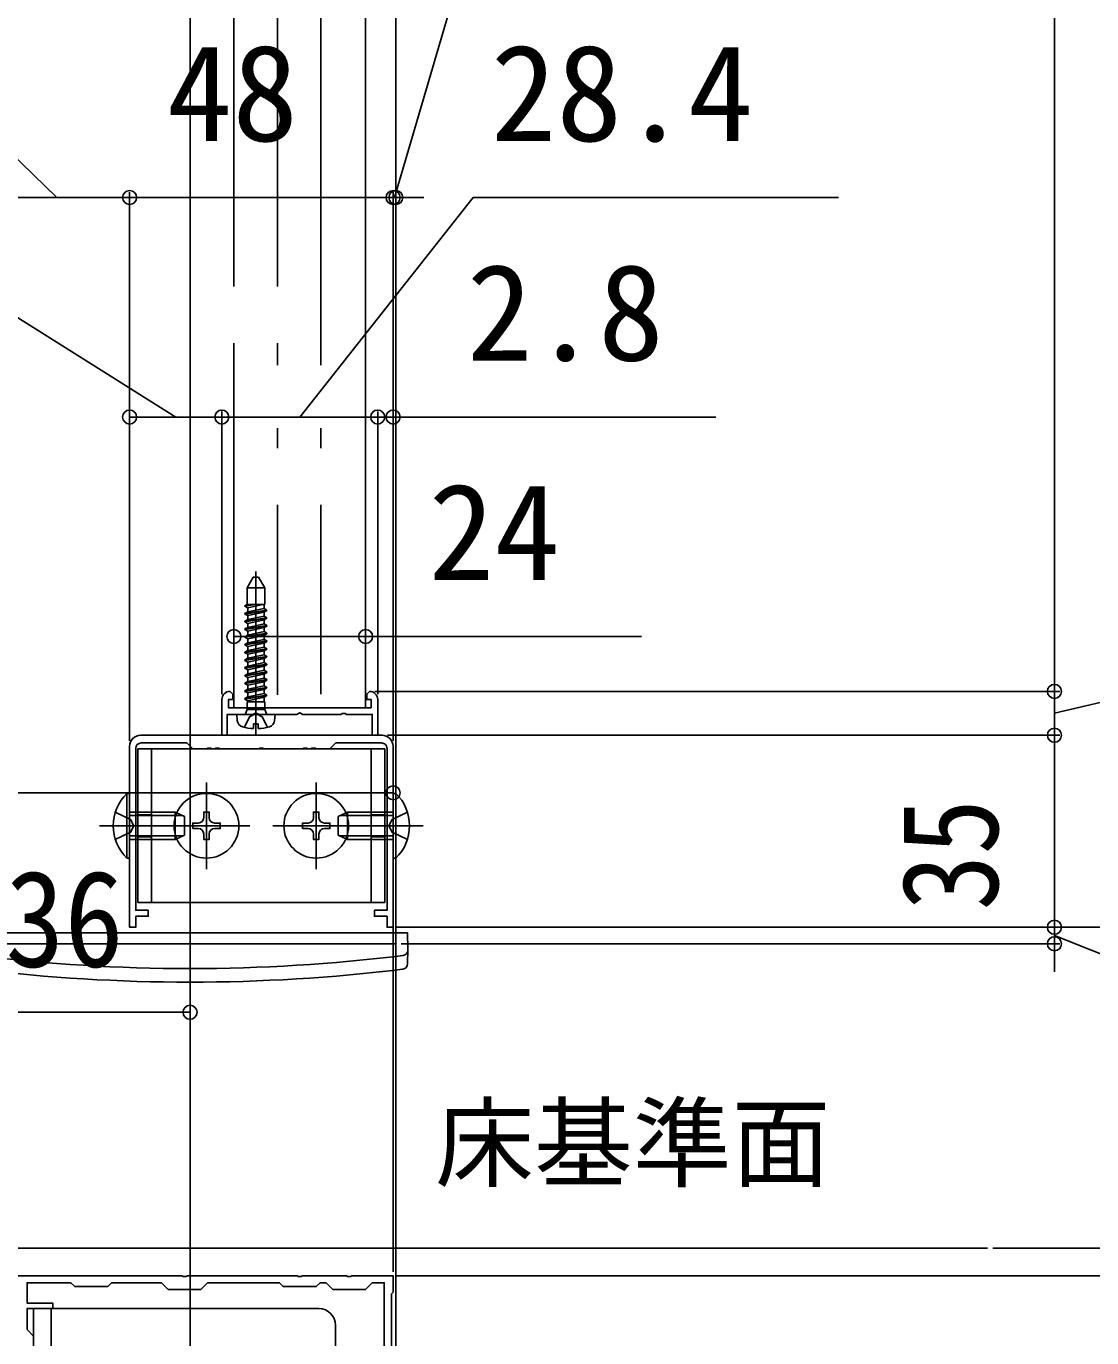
# Model space of a CAD drawing. Units: millimetres, scale not verified. Extents: x -1050 to 1050, y -1565 to 1555.
# Drawn here: x 593.7 to 787.9, y 461.1 to 700.1 of the extents above; entities that cross this region are included whole.
import ezdxf
from ezdxf.enums import TextEntityAlignment as Align

# ---------------------------------------------------------------- set-up
doc = ezdxf.new("R2010")
doc.units = ezdxf.units.MM
doc.header["$LTSCALE"] = 8
for name, color, linetype in [('0-1_USER1', 3, 'Continuous'), ('0-2_YKK_11', 7, 'Continuous'), ('0-4_YKK_12', 2, 'Continuous'), ('0-5_YKK_13', 4, 'Continuous'), ('0-6_YKK_D', 6, 'Continuous')]:
    doc.layers.add(name, color=color, linetype=linetype)
doc.styles.add('ＭＳ ゴシック', font='')
doc.styles.get('ＭＳ ゴシック').set_extended_font_data('MS Gothic')

msp = doc.modelspace()

# ---------------------------------------------------------------- linework, layer by layer
at = {"layer": '0-2_YKK_11'}
msp.add_line((614.589, 570.902), (658.589, 570.902), dxfattribs=at)
for points in [[(630.889, 578.902), (631.389, 578.402), (631.389, 577.402), (630.589, 577.402), (630.589, 575.902), (643.589, 575.902)], [(643.589, 575.902), (656.589, 575.902), (656.589, 577.402), (655.789, 577.402), (655.789, 578.402), (656.289, 578.902)], [(657.789, 577.402), (657.789, 570.902), (656.789, 570.902), (656.789, 574.702), (652.109, 574.702), (651.849, 574.852), (651.329, 574.852), (651.069, 574.702), (644.109, 574.702), (643.849, 574.852), (643.589, 575.002), (643.329, 574.852), (643.069, 574.702), (636.109, 574.702), (635.849, 574.852), (635.329, 574.852), (635.069, 574.702), (630.389, 574.702), (630.389, 570.902), (629.389, 570.902), (629.389, 577.402)], [(658.489, 569.502), (650.189, 569.502), (649.089, 568.402), (646.547, 568.402), (646.364, 568.522), (645.814, 568.522), (645.63, 568.402), (645.047, 568.402), (644.864, 568.522), (644.314, 568.522), (644.13, 568.402), (637.047, 568.402), (636.864, 568.522), (636.314, 568.522), (636.13, 568.402), (629.047, 568.402), (628.864, 568.522), (628.314, 568.522), (628.13, 568.402), (627.547, 568.402), (627.364, 568.522), (626.814, 568.522), (626.63, 568.402), (624.089, 568.402), (622.989, 569.502), (614.689, 569.502)], [(613.689, 568.502), (613.689, 539.002), (615.989, 539.002), (615.989, 537.902), (613.689, 537.902), (613.689, 535.902), (612.589, 535.902), (612.589, 568.902)], [(660.589, 568.902), (660.589, 535.902), (659.489, 535.902), (659.489, 537.902), (657.189, 537.902), (657.189, 539.002), (659.489, 539.002), (659.489, 568.502)], [(588.589, 472.402), (622.13, 472.402), (622.314, 472.282), (622.864, 472.282), (623.047, 472.402), (643.13, 472.402), (643.314, 472.282), (643.864, 472.282), (644.047, 472.402), (652.13, 472.402), (652.314, 472.282), (652.864, 472.282), (653.047, 472.402), (660.589, 472.402), (660.589, 469.402), (660.289, 469.102)], [(658.989, 334.545), (658.989, 471.102), (656.789, 471.102), (655.589, 469.902), (649.589, 469.902), (648.389, 471.102), (647.289, 471.102), (646.589, 470.402), (640.589, 470.402), (639.889, 471.102), (626.789, 471.102), (625.589, 469.902), (619.589, 469.902), (618.389, 471.102), (609.289, 471.102), (608.589, 470.402), (602.589, 470.402), (601.889, 471.102), (593.889, 471.102), (593.889, 467.402), (598.589, 467.402), (598.589, 466.402), (593.889, 466.402), (593.889, 462.602), (595.089, 461.402), (595.089, 455.402)], [(660.289, 469.102), (660.289, 335.702), (660.589, 335.402), (660.589, 327.402), (659.089, 327.402), (659.089, 332.302), (658.72, 332.456), (653.589, 327.402), (628.089, 327.402), (628.089, 328.402)]]:
    msp.add_lwpolyline(points, dxfattribs=at)
for centre, radius, start, end in [((630.889, 577.402), 1.5, 89.99978, 179.99976), ((656.289, 577.402), 1.5, 0.00001, 89.99999), ((614.589, 568.902), 2, 90.00002, 180), ((614.689, 568.502), 1, 90.00002, 180), ((658.489, 568.502), 1, 359.99998, 90.00002), ((658.589, 568.902), 2, 359.99998, 90.00002)]:
    msp.add_arc(centre, radius, start, end, dxfattribs=at)
at = {"layer": '0-4_YKK_12'}
for p, q in [((623.589, 1108.902), (623.589, 162.402)), ((661.089, 1089.902), (661.089, 177.402)), ((631.589, 652.689), (631.589, 1011.902)), ((655.589, 575.902), (655.589, 1011.902)), ((639.553, 652.689), (639.553, 1009.535)), ((647.424, 638.325), (647.424, 1009.402)), ((631.589, 575.902), (631.589, 642.384)), ((639.553, 638.325), (639.553, 642.384)), ((639.553, 623.232), (639.553, 626.853)), ((647.424, 623.232), (647.424, 626.853)), ((639.553, 578.269), (639.553, 612.898)), ((647.424, 578.403), (647.424, 612.898)), ((631.589, 575.902), (655.589, 575.902)), ((661.089, 532.902), (586.089, 532.902)), ((768.878, 477.402), (-413.911, 477.402))]:
    msp.add_line(p, q, dxfattribs=at)
at = {"layer": '0-5_YKK_13'}
for p, q in [((635.595, 571.119), (635.595, 600.766)), ((635.095, 599.702), (633.979, 597.769)), ((633.979, 597.769), (637.211, 597.769)), ((633.979, 594.702), (633.979, 597.769)), ((636.095, 599.702), (635.095, 599.702)), ((636.095, 599.702), (637.211, 597.769)), ((637.211, 594.702), (637.211, 597.769)), ((633.595, 594.503), (633.94, 594.702)), ((633.595, 594.403), (635.483, 594.702)), ((633.595, 594.503), (634.852, 594.702)), ((633.595, 594.503), (633.595, 594.403)), ((633.595, 594.403), (634.095, 594.115)), ((633.595, 593.093), (637.595, 593.727)), ((633.595, 592.993), (637.595, 593.627)), ((633.595, 593.093), (634.095, 593.382)), ((633.595, 593.093), (633.595, 592.993)), ((633.595, 592.993), (634.095, 592.705)), ((633.94, 594.702), (637.211, 594.702)), ((634.095, 594.115), (636.878, 594.702)), ((634.095, 593.383), (634.095, 594.115)), ((634.095, 593.382), (637.095, 594.015)), ((634.095, 592.705), (637.095, 593.338)), ((637.095, 594.016), (637.095, 594.702)), ((637.595, 593.727), (637.095, 594.015)), ((637.595, 593.627), (637.095, 593.338)), ((637.095, 592.606), (637.095, 593.338)), ((637.595, 593.627), (637.595, 593.727)), ((633.595, 591.683), (637.595, 592.317)), ((633.595, 591.583), (637.595, 592.217)), ((633.595, 591.683), (634.095, 591.972)), ((633.595, 591.683), (633.595, 591.583)), ((633.595, 591.583), (634.095, 591.295)), ((633.595, 590.273), (637.595, 590.907)), ((633.595, 590.173), (637.595, 590.807)), ((633.595, 590.273), (634.095, 590.562)), ((634.095, 591.973), (634.095, 592.705)), ((634.095, 591.972), (637.095, 592.605)), ((634.095, 591.295), (637.095, 591.928)), ((634.095, 590.563), (634.095, 591.295)), ((634.095, 590.562), (637.095, 591.195)), ((634.095, 589.885), (637.095, 590.518)), ((637.595, 592.317), (637.095, 592.605)), ((637.595, 592.217), (637.095, 591.928)), ((637.095, 591.196), (637.095, 591.928)), ((637.595, 590.907), (637.095, 591.195)), ((637.595, 590.807), (637.095, 590.518)), ((637.095, 589.786), (637.095, 590.518)), ((637.595, 592.217), (637.595, 592.317)), ((637.595, 590.807), (637.595, 590.907)), ((633.595, 590.273), (633.595, 590.173)), ((633.595, 590.173), (634.095, 589.885)), ((633.595, 588.863), (637.595, 589.497)), ((633.595, 588.763), (637.595, 589.397)), ((633.595, 588.863), (634.095, 589.152)), ((633.595, 588.863), (633.595, 588.763)), ((633.595, 588.763), (634.095, 588.475)), ((633.595, 587.453), (637.595, 588.087)), ((634.095, 589.153), (634.095, 589.885)), ((634.095, 589.152), (637.095, 589.785)), ((634.095, 588.475), (637.095, 589.108)), ((634.095, 587.743), (634.095, 588.475)), ((634.095, 587.742), (637.095, 588.375)), ((637.595, 589.497), (637.095, 589.785)), ((637.595, 589.397), (637.095, 589.108)), ((637.095, 588.376), (637.095, 589.108)), ((637.595, 588.087), (637.095, 588.375)), ((637.595, 589.397), (637.595, 589.497)), ((637.595, 587.987), (637.595, 588.087)), ((633.595, 587.353), (637.595, 587.987)), ((633.595, 587.453), (634.095, 587.742)), ((633.595, 587.453), (633.595, 587.353)), ((633.595, 587.353), (634.095, 587.065)), ((633.595, 586.043), (637.595, 586.677)), ((633.595, 585.943), (637.595, 586.577)), ((633.595, 586.043), (634.095, 586.332)), ((633.595, 586.043), (633.595, 585.943)), ((633.595, 585.943), (634.095, 585.655)), ((634.095, 587.065), (637.095, 587.698)), ((634.095, 586.333), (634.095, 587.065)), ((634.095, 586.332), (637.095, 586.965)), ((634.095, 585.655), (637.095, 586.288)), ((634.095, 584.923), (634.095, 585.655)), ((637.595, 587.987), (637.095, 587.698)), ((637.095, 586.966), (637.095, 587.698)), ((637.595, 586.677), (637.095, 586.965)), ((637.595, 586.577), (637.095, 586.288)), ((637.095, 585.556), (637.095, 586.288)), ((637.595, 586.577), (637.595, 586.677)), ((633.595, 584.633), (637.595, 585.267)), ((633.595, 584.533), (637.595, 585.167)), ((633.595, 584.633), (634.095, 584.922)), ((633.595, 584.633), (633.595, 584.533)), ((633.595, 584.533), (634.095, 584.245)), ((633.595, 583.223), (637.595, 583.857)), ((633.595, 583.123), (637.595, 583.757)), ((633.595, 583.223), (634.095, 583.512)), ((634.095, 584.922), (637.095, 585.555)), ((634.095, 584.245), (637.095, 584.878)), ((634.095, 583.513), (634.095, 584.245)), ((634.095, 583.512), (637.095, 584.145)), ((634.095, 582.835), (637.095, 583.468)), ((637.595, 585.267), (637.095, 585.555)), ((637.595, 585.167), (637.095, 584.878)), ((637.095, 584.146), (637.095, 584.878)), ((637.595, 583.857), (637.095, 584.145)), ((637.595, 583.757), (637.095, 583.468)), ((637.095, 582.736), (637.095, 583.468)), ((637.595, 585.167), (637.595, 585.267)), ((637.595, 583.757), (637.595, 583.857)), ((633.595, 583.223), (633.595, 583.123)), ((633.595, 583.123), (634.095, 582.835)), ((633.595, 581.813), (637.595, 582.447)), ((633.595, 581.713), (637.595, 582.347)), ((633.595, 581.813), (634.095, 582.102)), ((633.595, 581.813), (633.595, 581.713)), ((633.595, 581.713), (634.095, 581.425)), ((633.595, 580.403), (637.595, 581.037)), ((633.595, 580.303), (637.595, 580.937)), ((634.095, 582.103), (634.095, 582.835)), ((634.095, 582.102), (637.095, 582.735)), ((634.095, 581.425), (637.095, 582.058)), ((634.095, 580.693), (634.095, 581.425)), ((634.095, 580.692), (637.095, 581.325)), ((637.595, 582.447), (637.095, 582.735)), ((637.595, 582.347), (637.095, 582.058)), ((637.095, 581.326), (637.095, 582.058)), ((637.595, 581.037), (637.095, 581.325)), ((637.595, 580.937), (637.095, 580.648)), ((637.595, 582.347), (637.595, 582.447)), ((637.595, 580.937), (637.595, 581.037)), ((633.595, 580.403), (634.095, 580.692)), ((633.595, 580.403), (633.595, 580.303)), ((633.595, 580.303), (634.095, 580.015)), ((633.595, 578.993), (637.595, 579.627)), ((633.595, 578.893), (637.595, 579.527)), ((633.595, 578.993), (634.095, 579.282)), ((633.595, 578.993), (633.595, 578.893)), ((633.595, 578.893), (634.095, 578.605)), ((634.095, 580.015), (637.095, 580.648)), ((634.095, 579.283), (634.095, 580.015)), ((634.095, 579.282), (637.095, 579.915)), ((634.095, 578.605), (637.095, 579.238)), ((634.095, 577.873), (634.095, 578.605)), ((634.095, 577.872), (637.095, 578.505)), ((637.095, 579.916), (637.095, 580.648)), ((637.595, 579.627), (637.095, 579.915)), ((637.595, 579.527), (637.095, 579.238)), ((637.095, 578.506), (637.095, 579.238)), ((637.595, 578.217), (637.095, 578.505)), ((637.595, 579.527), (637.595, 579.627)), ((633.595, 577.583), (637.595, 578.217)), ((633.595, 577.483), (637.595, 578.117)), ((633.595, 577.583), (634.095, 577.872)), ((633.595, 577.583), (633.595, 577.483)), ((633.595, 577.483), (634.095, 577.195)), ((633.975, 577.009), (637.215, 577.009)), ((634.095, 577.195), (637.095, 577.828)), ((634.095, 577.009), (634.095, 577.195)), ((637.595, 578.117), (637.095, 577.828)), ((637.095, 577.009), (637.095, 577.828)), ((637.215, 575.609), (637.215, 577.009)), ((637.595, 578.117), (637.595, 578.217)), ((632.095, 574.702), (632.193, 573.583)), ((639.095, 574.702), (632.095, 574.702)), ((633.975, 575.609), (637.215, 575.609)), ((637.497, 574.834), (637.215, 575.609)), ((639.095, 574.702), (638.997, 573.583)), ((635.17, 573.002), (636.02, 573.002)), ((635.17, 572.112), (635.17, 573.002)), ((636.02, 573.002), (636.02, 572.112)), ((614.089, 540.402), (614.089, 568.402)), ((659.089, 568.402), (614.089, 568.402)), ((616.589, 540.402), (616.589, 568.402)), ((656.589, 540.402), (656.589, 568.402)), ((659.089, 540.402), (659.089, 568.402)), ((626.589, 546.502), (626.589, 562.302)), ((646.589, 546.502), (646.589, 562.302)), ((612.589, 548.502), (612.589, 560.302)), ((661.098, 560.302), (660.589, 560.302)), ((660.589, 560.302), (660.589, 548.502)), ((612.589, 556.902), (620.889, 556.902)), ((612.589, 556.248), (622.279, 556.248)), ((614.089, 556.902), (616.589, 556.902)), ((614.089, 556.402), (616.589, 556.402)), ((622.589, 556.102), (620.889, 556.902)), ((622.589, 552.702), (622.589, 556.102)), ((650.589, 556.102), (652.289, 556.902)), ((650.589, 556.102), (650.589, 552.702)), ((660.589, 556.248), (650.898, 556.248)), ((656.589, 556.902), (659.089, 556.902)), ((656.589, 556.402), (659.089, 556.402)), ((607.089, 554.402), (625.089, 554.402)), ((612.589, 552.557), (622.279, 552.557)), ((614.089, 552.402), (616.589, 552.402)), ((634.489, 554.402), (618.689, 554.402)), ((622.589, 552.702), (620.889, 551.902)), ((625.089, 553.902), (624.089, 553.902)), ((654.489, 554.402), (638.689, 554.402)), ((645.089, 553.902), (644.089, 553.902)), ((666.089, 554.402), (648.089, 554.402)), ((650.589, 552.702), (652.289, 551.902)), ((660.589, 552.557), (650.898, 552.557)), ((656.589, 552.402), (659.089, 552.402)), ((614.089, 551.902), (616.589, 551.902)), ((660.589, 551.902), (652.289, 551.902)), ((656.589, 551.902), (659.089, 551.902)), ((612.08, 548.502), (612.589, 548.502)), ((659.089, 540.402), (614.089, 540.402)), ((663.236, 534.902), (583.941, 534.902)), ((663.289, 531.902), (663.236, 534.902)), ((663.289, 531.902), (663.242, 529.235)), ((595.089, 466.402), (595.089, 348.402)), ((647.089, 466.402), (595.089, 466.402)), ((598.289, 466.402), (598.289, 444.902)), ((623.589, 466.402), (623.589, 461.402)), ((623.589, 462.902), (623.589, 441.902)), ((650.089, 351.402), (650.089, 463.402))]:
    msp.add_line(p, q, dxfattribs=at)
for points in [[(633.693, 574.834), (633.975, 575.609), (633.975, 577.009)], [(633.495, 572.351), (634.45, 574.266), (635.595, 574.875)], [(637.695, 572.351), (636.74, 574.266), (635.595, 574.875)], [(612.08, 548.502), (612.08, 560.302), (612.589, 560.302)], [(661.098, 560.302), (661.098, 548.502), (660.589, 548.502)], [(609.978, 556.902), (612.756, 555.547), (613.365, 554.402)], [(612.589, 551.902), (620.889, 551.902), (620.889, 556.902)], [(624.089, 553.902), (624.089, 554.902), (625.089, 554.902)], [(626.089, 555.902), (626.089, 556.902), (627.089, 556.902), (627.089, 555.902)], [(628.089, 554.902), (629.089, 554.902), (629.089, 553.902), (628.089, 553.902)], [(644.089, 553.902), (644.089, 554.902), (645.089, 554.902)], [(646.089, 555.902), (646.089, 556.902), (647.089, 556.902), (647.089, 555.902)], [(648.089, 554.902), (649.089, 554.902), (649.089, 553.902), (648.089, 553.902)], [(660.589, 556.902), (652.289, 556.902), (652.289, 551.902)], [(663.2, 556.902), (660.422, 555.547), (659.813, 554.402)], [(609.978, 551.902), (612.756, 553.257), (613.365, 554.402)], [(627.089, 552.902), (627.089, 551.902), (626.089, 551.902), (626.089, 552.902)], [(647.089, 552.902), (647.089, 551.902), (646.089, 551.902), (646.089, 552.902)], [(663.2, 551.902), (660.422, 553.257), (659.813, 554.402)]]:
    msp.add_lwpolyline(points, dxfattribs=at)
for centre in [(626.589, 554.402), (646.589, 554.402)]:
    msp.add_circle(centre, 5.9, dxfattribs=at)
for centre, radius, start, end in [((633.505, 574.902), 0.2, 270, 340), ((637.685, 574.902), 0.2, 200, 270), ((633.488, 573.696), 1.3, 185, 254.11915), ((635.595, 581.102), 9, 254.11915, 267.29336), ((635.595, 581.102), 9, 272.70664, 285.88085), ((637.702, 573.696), 1.3, 285.88085, 355), ((617.821, 554.402), 8.232, 134.2189, 225.7811), ((655.356, 554.402), 8.232, 314.2189, 45.7811), ((625.089, 555.902), 1, 270, 0), ((628.089, 555.902), 1, 180, 270), ((645.089, 555.902), 1, 270, 0), ((648.089, 555.902), 1, 180, 270), ((625.089, 552.902), 1, 0, 90), ((628.089, 552.902), 1, 90, 180), ((645.089, 552.902), 1, 0, 90), ((648.089, 552.902), 1, 90, 180), ((623.589, 845.902), 317.528, 262.97773, 277.02227), ((662.286, 531.749), 1, 277.02227, 359), ((662.242, 529.253), 1, 276.9597, 359), ((623.589, 845.902), 320, 263.0403, 276.9597), ((647.089, 463.402), 3, 0, 90)]:
    msp.add_arc(centre, radius, start, end, dxfattribs=at)
at = {"layer": '0-6_YKK_D'}
for p, q in [((781.089, 1008.902), (781.089, 578.902)), ((612.589, 569.902), (612.589, 669.902)), ((612.589, 569.902), (612.589, 669.902)), ((660.589, 569.902), (660.589, 669.902)), ((660.589, 569.902), (660.589, 669.902)), ((612.589, 668.902), (586.089, 668.902)), ((660.589, 668.902), (612.589, 668.902)), ((660.589, 668.902), (655.489, 668.902)), ((660.589, 668.902), (661.089, 668.902)), ((660.589, 668.902), (661.089, 668.902)), ((661.089, 668.902), (666.189, 668.902)), ((612.589, 569.902), (612.589, 629.902)), ((629.389, 628.902), (612.589, 628.902)), ((629.389, 578.402), (629.389, 629.902)), ((629.389, 578.402), (629.389, 629.902)), ((657.789, 628.902), (629.389, 628.902)), ((657.789, 628.902), (652.689, 628.902)), ((657.789, 578.402), (657.789, 629.902)), ((657.789, 578.402), (657.789, 629.902)), ((657.789, 628.902), (660.589, 628.902)), ((660.589, 569.902), (660.589, 629.902)), ((660.589, 628.902), (719.38, 628.902)), ((631.589, 576.902), (631.589, 589.902)), ((655.589, 576.902), (655.589, 589.902)), ((781.089, 578.902), (781.089, 584.002)), ((657.289, 578.902), (782.089, 578.902)), ((657.289, 578.902), (782.089, 578.902)), ((781.089, 570.902), (781.089, 578.902)), ((781.089, 570.902), (781.089, 578.902)), ((659.589, 570.902), (782.089, 570.902)), ((659.589, 570.902), (782.089, 570.902)), ((781.089, 535.902), (781.089, 570.902)), ((781.089, 570.902), (781.089, 565.802)), ((660.589, 473.102), (660.589, 561.402)), ((781.089, 535.902), (781.089, 541.002)), ((661.289, 535.902), (782.089, 535.902)), ((661.291, 535.902), (862.089, 535.902)), ((661.291, 535.902), (782.089, 535.902)), ((661.291, 535.902), (862.089, 535.902)), ((781.089, 535.902), (781.089, 532.902)), ((781.089, 535.902), (781.089, 532.902)), ((662.089, 532.902), (782.089, 532.902)), ((781.089, 532.902), (781.089, 527.802)), ((587.589, 520.402), (623.589, 520.402)), ((769.878, 477.402), (902.089, 477.402)), ((769.878, 477.402), (902.089, 477.402)), ((661.089, 472.402), (862.089, 472.402)), ((661.089, 472.402), (902.089, 472.402)), ((661.289, 472.402), (862.089, 472.402)), ((710.484, 472.402), (902.089, 472.402))]:
    msp.add_line(p, q, dxfattribs=at)
for points in [[(599.339, 668.902), (558.222, 708.902), (492.313, 708.902)], [(660.839, 668.902), (672.564, 708.902), (721.564, 708.902)], [(620.989, 628.902), (557.359, 668.902), (493.222, 668.902)], [(643.589, 628.902), (675.156, 668.902), (741.747, 668.902)], [(781.089, 574.902), (821.089, 584.29), (821.089, 608.472)], [(631.589, 588.902), (655.589, 588.902), (705.882, 588.902)], [(660.589, 560.402), (587.589, 560.402), (540.671, 560.402)], [(781.089, 534.402), (821.089, 518.457), (821.089, 494.548)]]:
    msp.add_lwpolyline(points, dxfattribs=at)
for centre in [(612.589, 668.902), (612.589, 668.902), (660.589, 668.902), (660.589, 668.902), (661.089, 668.902), (612.589, 628.902), (629.389, 628.902), (629.389, 628.902), (657.789, 628.902), (657.789, 628.902), (660.589, 628.902), (631.589, 588.902), (655.589, 588.902), (781.089, 578.902), (781.089, 578.902), (781.089, 570.902), (781.089, 570.902), (660.589, 560.402), (781.089, 535.902), (781.089, 535.902), (781.089, 532.902), (623.589, 520.402)]:
    msp.add_circle(centre, 1.275, dxfattribs=at)

# ---------------------------------------------------------------- texts
at = {"layer": '0-1_USER1', "style": 'ＭＳ ゴシック'}
msp.add_text('床基準面', height=13.2, dxfattribs=at).set_placement((668.261, 486.027), align=Align.BOTTOM_LEFT)
at = {"layer": '0-6_YKK_D', "style": 'ＭＳ ゴシック'}
for s, p in [('48', (619.339, 673.902)), ('28.4', (678.383, 673.902)), ('2.8', (674.016, 633.902)), ('24', (667.064, 593.902))]:
    msp.add_text(s, height=17.6, dxfattribs=at).set_placement(p, align=Align.BOTTOM_LEFT)
at = {"layer": '0-6_YKK_D', "style": 'ＭＳ ゴシック', "width": 0.85}
msp.add_text('35', height=17.6, rotation=90, dxfattribs=at).set_placement((776.089, 538.962), align=Align.BOTTOM_LEFT)
at = {"layer": '0-6_YKK_D', "style": 'ＭＳ ゴシック', "width": 0.9}
msp.add_text('36', height=17.6, dxfattribs=at).set_placement((589.941, 523.402), align=Align.BOTTOM_LEFT)

doc.saveas('drawing.dxf')
